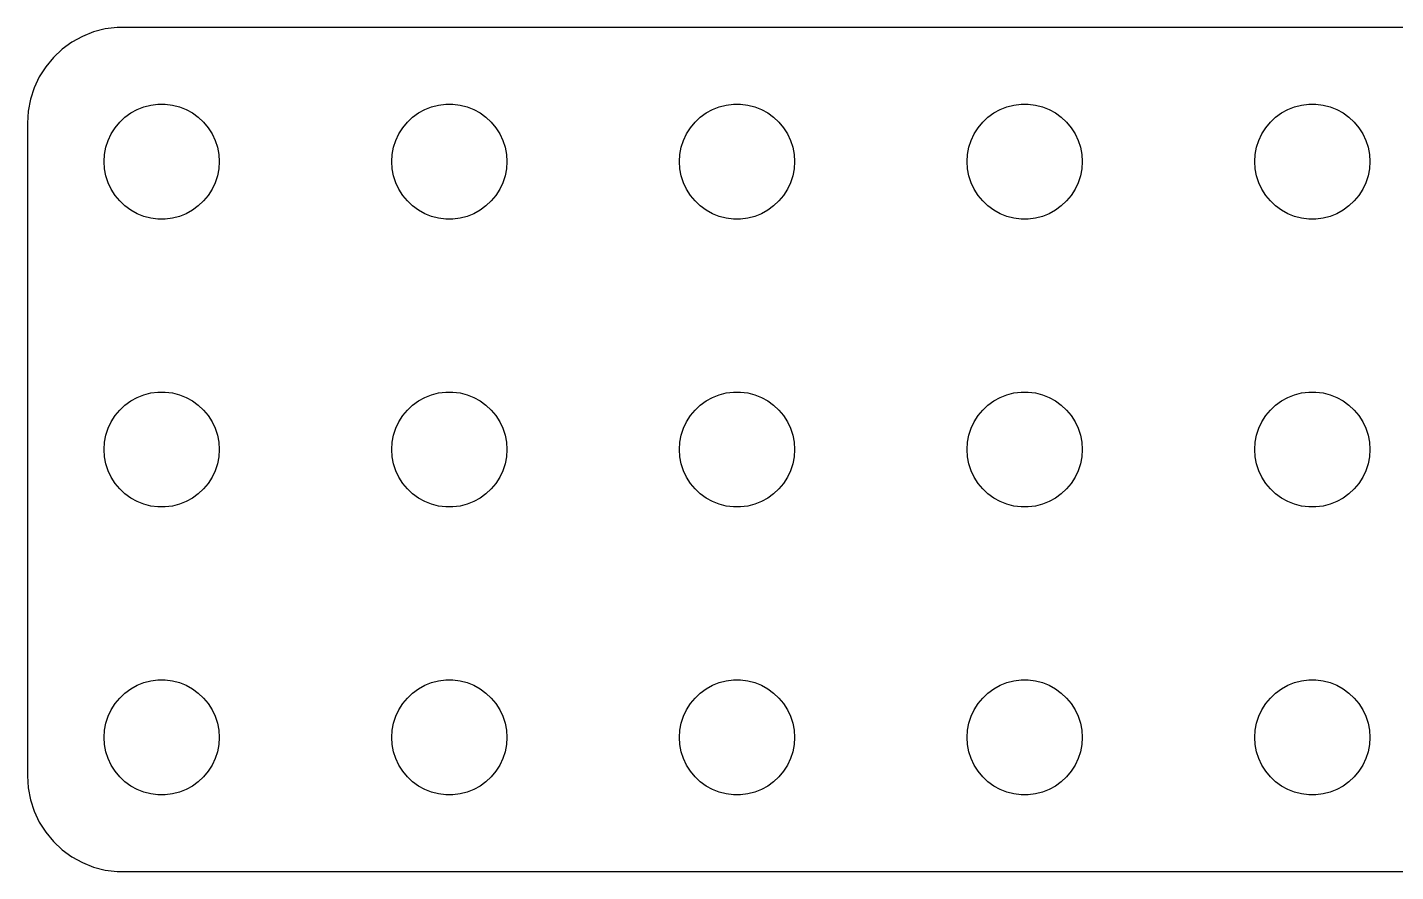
# Model space of a CAD drawing. Header units: metres. Extents: x -67 to 67, y -11 to 11.
# Drawn here: x -67.25 to -31.58, y -11 to 11 of the extents above; entities that cross this region are included whole.
import ezdxf

# ---------------------------------------------------------------- set-up
doc = ezdxf.new("R2010")
doc.units = ezdxf.units.M

msp = doc.modelspace()

# ---------------------------------------------------------------- linework, layer by layer
for p, q in [((-65.8144, 10.7621), (-66.0896, 10.6108)), ((-65.5225, 10.8776), (-65.8144, 10.7621)), ((-65.2184, 10.9557), (-65.5225, 10.8776)), ((-64.907, 10.9951), (-65.2184, 10.9557)), ((64.907, 10.9951), (-64.907, 10.9951)), ((-66.3436, 10.4263), (-66.5724, 10.2114)), ((-66.0896, 10.6108), (-66.3436, 10.4263)), ((-66.5724, 10.2114), (-66.7725, 9.96945)), ((-66.9408, 9.70438), (-67.0744, 9.4203)), ((-66.7725, 9.96945), (-66.9408, 9.70438)), ((-67.0744, 9.4203), (-67.1714, 9.12172)), ((-67.1714, 9.12172), (-67.2303, 8.81332)), ((-64.3887, 8.85724), (-64.2135, 8.92657)), ((-64.2135, 8.92657), (-64.0311, 8.97342)), ((-64.0311, 8.97342), (-63.8442, 8.99704)), ((-63.8442, 8.99704), (-63.6558, 8.99704)), ((-63.6558, 8.99704), (-63.4689, 8.97342)), ((-63.4689, 8.97342), (-63.2865, 8.92657)), ((-63.2865, 8.92657), (-63.1113, 8.85724)), ((-56.8887, 8.85724), (-56.7135, 8.92657)), ((-56.7135, 8.92657), (-56.5311, 8.97342)), ((-56.5311, 8.97342), (-56.3442, 8.99704)), ((-56.3442, 8.99704), (-56.1558, 8.99704)), ((-56.1558, 8.99704), (-55.9689, 8.97342)), ((-55.9689, 8.97342), (-55.7865, 8.92657)), ((-55.7865, 8.92657), (-55.6113, 8.85724)), ((-49.3887, 8.85724), (-49.2135, 8.92657)), ((-49.2135, 8.92657), (-49.0311, 8.97342)), ((-49.0311, 8.97342), (-48.8442, 8.99704)), ((-48.8442, 8.99704), (-48.6558, 8.99704)), ((-48.6558, 8.99704), (-48.4689, 8.97342)), ((-48.4689, 8.97342), (-48.2865, 8.92657)), ((-48.2865, 8.92657), (-48.1113, 8.85724)), ((-41.8887, 8.85724), (-41.7135, 8.92657)), ((-41.7135, 8.92657), (-41.5311, 8.97342)), ((-41.5311, 8.97342), (-41.3442, 8.99704)), ((-41.3442, 8.99704), (-41.1558, 8.99704)), ((-41.1558, 8.99704), (-40.9689, 8.97342)), ((-40.9689, 8.97342), (-40.7865, 8.92657)), ((-40.7865, 8.92657), (-40.6113, 8.85724)), ((-34.3887, 8.85724), (-34.2135, 8.92657)), ((-34.2135, 8.92657), (-34.0311, 8.97342)), ((-34.0311, 8.97342), (-33.8442, 8.99704)), ((-33.8442, 8.99704), (-33.6558, 8.99704)), ((-33.6558, 8.99704), (-33.4689, 8.97342)), ((-33.4689, 8.97342), (-33.2865, 8.92657)), ((-33.2865, 8.92657), (-33.1113, 8.85724)), ((-67.2303, 8.81332), (-67.25, 8.5)), ((-64.8434, 8.52681), (-64.7061, 8.65576)), ((-64.7061, 8.65576), (-64.5537, 8.76648)), ((-64.5537, 8.76648), (-64.3887, 8.85724)), ((-63.1113, 8.85724), (-62.9463, 8.76648)), ((-62.9463, 8.76648), (-62.7939, 8.65576)), ((-62.7939, 8.65576), (-62.6565, 8.52681)), ((-57.3434, 8.52681), (-57.2061, 8.65576)), ((-57.2061, 8.65576), (-57.0537, 8.76648)), ((-57.0537, 8.76648), (-56.8887, 8.85724)), ((-55.6113, 8.85724), (-55.4463, 8.76648)), ((-55.4463, 8.76648), (-55.2939, 8.65576)), ((-55.2939, 8.65576), (-55.1565, 8.52681)), ((-49.8434, 8.52681), (-49.7061, 8.65576)), ((-49.7061, 8.65576), (-49.5537, 8.76648)), ((-49.5537, 8.76648), (-49.3887, 8.85724)), ((-48.1113, 8.85724), (-47.9463, 8.76648)), ((-47.9463, 8.76648), (-47.7939, 8.65576)), ((-47.7939, 8.65576), (-47.6565, 8.52681)), ((-42.3434, 8.52681), (-42.2061, 8.65576)), ((-42.2061, 8.65576), (-42.0537, 8.76648)), ((-42.0537, 8.76648), (-41.8887, 8.85724)), ((-40.6113, 8.85724), (-40.4463, 8.76648)), ((-40.4463, 8.76648), (-40.2939, 8.65576)), ((-40.2939, 8.65576), (-40.1565, 8.52681)), ((-34.8434, 8.52681), (-34.7061, 8.65576)), ((-34.7061, 8.65576), (-34.5537, 8.76648)), ((-34.5537, 8.76648), (-34.3887, 8.85724)), ((-33.1113, 8.85724), (-32.9463, 8.76648)), ((-32.9463, 8.76648), (-32.7939, 8.65576)), ((-32.7939, 8.65576), (-32.6565, 8.52681)), ((-67.25, 8.5), (-67.25, -8.5)), ((-65.1447, 8.05219), (-65.0645, 8.22263)), ((-65.0645, 8.22263), (-64.9635, 8.38167)), ((-64.9635, 8.38167), (-64.8434, 8.52681)), ((-62.6565, 8.52681), (-62.5365, 8.38167)), ((-62.5365, 8.38167), (-62.4355, 8.22263)), ((-62.4355, 8.22263), (-62.3553, 8.05219)), ((-57.6447, 8.05219), (-57.5645, 8.22263)), ((-57.5645, 8.22263), (-57.4635, 8.38167)), ((-57.4635, 8.38167), (-57.3434, 8.52681)), ((-55.1565, 8.52681), (-55.0365, 8.38167)), ((-55.0365, 8.38167), (-54.9355, 8.22263)), ((-54.9355, 8.22263), (-54.8553, 8.05219)), ((-50.1447, 8.05219), (-50.0645, 8.22263)), ((-50.0645, 8.22263), (-49.9635, 8.38167)), ((-49.9635, 8.38167), (-49.8434, 8.52681)), ((-47.6565, 8.52681), (-47.5365, 8.38167)), ((-47.5365, 8.38167), (-47.4355, 8.22263)), ((-47.4355, 8.22263), (-47.3553, 8.05219)), ((-42.6447, 8.05219), (-42.5645, 8.22263)), ((-42.5645, 8.22263), (-42.4635, 8.38167)), ((-42.4635, 8.38167), (-42.3434, 8.52681)), ((-40.1565, 8.52681), (-40.0365, 8.38167)), ((-40.0365, 8.38167), (-39.9355, 8.22263)), ((-39.9355, 8.22263), (-39.8553, 8.05219)), ((-35.1447, 8.05219), (-35.0645, 8.22263)), ((-35.0645, 8.22263), (-34.9635, 8.38167)), ((-34.9635, 8.38167), (-34.8434, 8.52681)), ((-32.6565, 8.52681), (-32.5365, 8.38167)), ((-32.5365, 8.38167), (-32.4355, 8.22263)), ((-32.4355, 8.22263), (-32.3553, 8.05219)), ((-65.2382, 7.68799), (-65.2029, 7.87303)), ((-65.2029, 7.87303), (-65.1447, 8.05219)), ((-62.3553, 8.05219), (-62.2971, 7.87303)), ((-62.2971, 7.87303), (-62.2618, 7.68799)), ((-57.7382, 7.68799), (-57.7029, 7.87303)), ((-57.7029, 7.87303), (-57.6447, 8.05219)), ((-54.8553, 8.05219), (-54.7971, 7.87303)), ((-54.7971, 7.87303), (-54.7618, 7.68799)), ((-50.2382, 7.68799), (-50.2029, 7.87303)), ((-50.2029, 7.87303), (-50.1447, 8.05219)), ((-47.3553, 8.05219), (-47.2971, 7.87303)), ((-47.2971, 7.87303), (-47.2618, 7.68799)), ((-42.7382, 7.68799), (-42.7029, 7.87303)), ((-42.7029, 7.87303), (-42.6447, 8.05219)), ((-39.8553, 8.05219), (-39.7971, 7.87303)), ((-39.7971, 7.87303), (-39.7618, 7.68799)), ((-35.2382, 7.68799), (-35.2029, 7.87303)), ((-35.2029, 7.87303), (-35.1447, 8.05219)), ((-32.3553, 8.05219), (-32.2971, 7.87303)), ((-32.2971, 7.87303), (-32.2618, 7.68799)), ((-65.25, 7.5), (-65.2382, 7.68799)), ((-65.2382, 7.312), (-65.25, 7.5)), ((-62.2618, 7.68799), (-62.25, 7.5)), ((-62.25, 7.5), (-62.2618, 7.312)), ((-57.75, 7.5), (-57.7382, 7.68799)), ((-57.7382, 7.312), (-57.75, 7.5)), ((-54.7618, 7.68799), (-54.75, 7.5)), ((-54.75, 7.5), (-54.7618, 7.312)), ((-50.25, 7.5), (-50.2382, 7.68799)), ((-50.2382, 7.312), (-50.25, 7.5)), ((-47.2618, 7.68799), (-47.25, 7.5)), ((-47.25, 7.5), (-47.2618, 7.312)), ((-42.75, 7.5), (-42.7382, 7.68799)), ((-42.7382, 7.312), (-42.75, 7.5)), ((-39.7618, 7.68799), (-39.75, 7.5)), ((-39.75, 7.5), (-39.7618, 7.312)), ((-35.25, 7.5), (-35.2382, 7.68799)), ((-35.2382, 7.312), (-35.25, 7.5)), ((-32.2618, 7.68799), (-32.25, 7.5)), ((-32.25, 7.5), (-32.2618, 7.312)), ((-65.2029, 7.12695), (-65.2382, 7.312)), ((-62.2618, 7.312), (-62.2971, 7.12695)), ((-57.7029, 7.12695), (-57.7382, 7.312)), ((-54.7618, 7.312), (-54.7971, 7.12695)), ((-50.2029, 7.12695), (-50.2382, 7.312)), ((-47.2618, 7.312), (-47.2971, 7.12695)), ((-42.7029, 7.12695), (-42.7382, 7.312)), ((-39.7618, 7.312), (-39.7971, 7.12695)), ((-35.2029, 7.12695), (-35.2382, 7.312)), ((-32.2618, 7.312), (-32.2971, 7.12695)), ((-65.1447, 6.9478), (-65.2029, 7.12695)), ((-65.0645, 6.77736), (-65.1447, 6.9478)), ((-62.3553, 6.9478), (-62.4355, 6.77736)), ((-62.2971, 7.12695), (-62.3553, 6.9478)), ((-57.6447, 6.9478), (-57.7029, 7.12695)), ((-57.5645, 6.77736), (-57.6447, 6.9478)), ((-54.8553, 6.9478), (-54.9355, 6.77736)), ((-54.7971, 7.12695), (-54.8553, 6.9478)), ((-50.1447, 6.9478), (-50.2029, 7.12695)), ((-50.0645, 6.77736), (-50.1447, 6.9478)), ((-47.3553, 6.9478), (-47.4355, 6.77736)), ((-47.2971, 7.12695), (-47.3553, 6.9478)), ((-42.6447, 6.9478), (-42.7029, 7.12695)), ((-42.5645, 6.77736), (-42.6447, 6.9478)), ((-39.8553, 6.9478), (-39.9355, 6.77736)), ((-39.7971, 7.12695), (-39.8553, 6.9478)), ((-35.1447, 6.9478), (-35.2029, 7.12695)), ((-35.0645, 6.77736), (-35.1447, 6.9478)), ((-32.3553, 6.9478), (-32.4355, 6.77736)), ((-32.2971, 7.12695), (-32.3553, 6.9478)), ((-64.9635, 6.61832), (-65.0645, 6.77736)), ((-64.8434, 6.47318), (-64.9635, 6.61832)), ((-64.7061, 6.34422), (-64.8434, 6.47318)), ((-62.6565, 6.47318), (-62.7939, 6.34422)), ((-62.5365, 6.61832), (-62.6565, 6.47318)), ((-62.4355, 6.77736), (-62.5365, 6.61832)), ((-57.4635, 6.61832), (-57.5645, 6.77736)), ((-57.3434, 6.47318), (-57.4635, 6.61832)), ((-57.2061, 6.34422), (-57.3434, 6.47318)), ((-55.1565, 6.47318), (-55.2939, 6.34422)), ((-55.0365, 6.61832), (-55.1565, 6.47318)), ((-54.9355, 6.77736), (-55.0365, 6.61832)), ((-49.9635, 6.61832), (-50.0645, 6.77736)), ((-49.8434, 6.47318), (-49.9635, 6.61832)), ((-49.7061, 6.34422), (-49.8434, 6.47318)), ((-47.6565, 6.47318), (-47.7939, 6.34422)), ((-47.5365, 6.61832), (-47.6565, 6.47318)), ((-47.4355, 6.77736), (-47.5365, 6.61832)), ((-42.4635, 6.61832), (-42.5645, 6.77736)), ((-42.3434, 6.47318), (-42.4635, 6.61832)), ((-42.2061, 6.34422), (-42.3434, 6.47318)), ((-40.1565, 6.47318), (-40.2939, 6.34422)), ((-40.0365, 6.61832), (-40.1565, 6.47318)), ((-39.9355, 6.77736), (-40.0365, 6.61832)), ((-34.9635, 6.61832), (-35.0645, 6.77736)), ((-34.8434, 6.47318), (-34.9635, 6.61832)), ((-34.7061, 6.34422), (-34.8434, 6.47318)), ((-32.6565, 6.47318), (-32.7939, 6.34422)), ((-32.5365, 6.61832), (-32.6565, 6.47318)), ((-32.4355, 6.77736), (-32.5365, 6.61832)), ((-64.5537, 6.23351), (-64.7061, 6.34422)), ((-64.3887, 6.14275), (-64.5537, 6.23351)), ((-64.2135, 6.07341), (-64.3887, 6.14275)), ((-64.0311, 6.02657), (-64.2135, 6.07341)), ((-63.2865, 6.07341), (-63.4689, 6.02657)), ((-63.1113, 6.14275), (-63.2865, 6.07341)), ((-62.9463, 6.23351), (-63.1113, 6.14275)), ((-62.7939, 6.34422), (-62.9463, 6.23351)), ((-57.0537, 6.23351), (-57.2061, 6.34422)), ((-56.8887, 6.14275), (-57.0537, 6.23351)), ((-56.7135, 6.07341), (-56.8887, 6.14275)), ((-56.5311, 6.02657), (-56.7135, 6.07341)), ((-55.7865, 6.07341), (-55.9689, 6.02657)), ((-55.6113, 6.14275), (-55.7865, 6.07341)), ((-55.4463, 6.23351), (-55.6113, 6.14275)), ((-55.2939, 6.34422), (-55.4463, 6.23351)), ((-49.5537, 6.23351), (-49.7061, 6.34422)), ((-49.3887, 6.14275), (-49.5537, 6.23351)), ((-49.2135, 6.07341), (-49.3887, 6.14275)), ((-49.0311, 6.02657), (-49.2135, 6.07341)), ((-48.2865, 6.07341), (-48.4689, 6.02657)), ((-48.1113, 6.14275), (-48.2865, 6.07341)), ((-47.9463, 6.23351), (-48.1113, 6.14275)), ((-47.7939, 6.34422), (-47.9463, 6.23351)), ((-42.0537, 6.23351), (-42.2061, 6.34422)), ((-41.8887, 6.14275), (-42.0537, 6.23351)), ((-41.7135, 6.07341), (-41.8887, 6.14275)), ((-41.5311, 6.02657), (-41.7135, 6.07341)), ((-40.7865, 6.07341), (-40.9689, 6.02657)), ((-40.6113, 6.14275), (-40.7865, 6.07341)), ((-40.4463, 6.23351), (-40.6113, 6.14275)), ((-40.2939, 6.34422), (-40.4463, 6.23351)), ((-34.5537, 6.23351), (-34.7061, 6.34422)), ((-34.3887, 6.14275), (-34.5537, 6.23351)), ((-34.2135, 6.07341), (-34.3887, 6.14275)), ((-34.0311, 6.02657), (-34.2135, 6.07341)), ((-33.2865, 6.07341), (-33.4689, 6.02657)), ((-33.1113, 6.14275), (-33.2865, 6.07341)), ((-32.9463, 6.23351), (-33.1113, 6.14275)), ((-32.7939, 6.34422), (-32.9463, 6.23351)), ((-63.8442, 6.00294), (-64.0311, 6.02657)), ((-63.6558, 6.00294), (-63.8442, 6.00294)), ((-63.4689, 6.02657), (-63.6558, 6.00294)), ((-56.3442, 6.00294), (-56.5311, 6.02657)), ((-56.1558, 6.00294), (-56.3442, 6.00294)), ((-55.9689, 6.02657), (-56.1558, 6.00294)), ((-48.8442, 6.00294), (-49.0311, 6.02657)), ((-48.6558, 6.00294), (-48.8442, 6.00294)), ((-48.4689, 6.02657), (-48.6558, 6.00294)), ((-41.3442, 6.00294), (-41.5311, 6.02657)), ((-41.1558, 6.00294), (-41.3442, 6.00294)), ((-40.9689, 6.02657), (-41.1558, 6.00294)), ((-33.8442, 6.00294), (-34.0311, 6.02657)), ((-33.6558, 6.00294), (-33.8442, 6.00294)), ((-33.4689, 6.02657), (-33.6558, 6.00294)), ((-64.2135, 1.42657), (-64.0311, 1.47342)), ((-64.0311, 1.47342), (-63.8442, 1.49704)), ((-63.8442, 1.49704), (-63.6558, 1.49704)), ((-63.6558, 1.49704), (-63.4689, 1.47342)), ((-63.4689, 1.47342), (-63.2865, 1.42657)), ((-56.7135, 1.42657), (-56.5311, 1.47342)), ((-56.5311, 1.47342), (-56.3442, 1.49704)), ((-56.3442, 1.49704), (-56.1558, 1.49704)), ((-56.1558, 1.49704), (-55.9689, 1.47342)), ((-55.9689, 1.47342), (-55.7865, 1.42657)), ((-49.2135, 1.42657), (-49.0311, 1.47342)), ((-49.0311, 1.47342), (-48.8442, 1.49704)), ((-48.8442, 1.49704), (-48.6558, 1.49704)), ((-48.6558, 1.49704), (-48.4689, 1.47342)), ((-48.4689, 1.47342), (-48.2865, 1.42657)), ((-41.7135, 1.42657), (-41.5311, 1.47342)), ((-41.5311, 1.47342), (-41.3442, 1.49704)), ((-41.3442, 1.49704), (-41.1558, 1.49704)), ((-41.1558, 1.49704), (-40.9689, 1.47342)), ((-40.9689, 1.47342), (-40.7865, 1.42657)), ((-34.2135, 1.42657), (-34.0311, 1.47342)), ((-34.0311, 1.47342), (-33.8442, 1.49704)), ((-33.8442, 1.49704), (-33.6558, 1.49704)), ((-33.6558, 1.49704), (-33.4689, 1.47342)), ((-33.4689, 1.47342), (-33.2865, 1.42657)), ((-64.8434, 1.02681), (-64.7061, 1.15576)), ((-64.7061, 1.15576), (-64.5537, 1.26648)), ((-64.5537, 1.26648), (-64.3887, 1.35724)), ((-64.3887, 1.35724), (-64.2135, 1.42657)), ((-63.2865, 1.42657), (-63.1113, 1.35724)), ((-63.1113, 1.35724), (-62.9463, 1.26648)), ((-62.9463, 1.26648), (-62.7939, 1.15576)), ((-62.7939, 1.15576), (-62.6565, 1.02681)), ((-57.3434, 1.02681), (-57.2061, 1.15576)), ((-57.2061, 1.15576), (-57.0537, 1.26648)), ((-57.0537, 1.26648), (-56.8887, 1.35724)), ((-56.8887, 1.35724), (-56.7135, 1.42657)), ((-55.7865, 1.42657), (-55.6113, 1.35724)), ((-55.6113, 1.35724), (-55.4463, 1.26648)), ((-55.4463, 1.26648), (-55.2939, 1.15576)), ((-55.2939, 1.15576), (-55.1565, 1.02681)), ((-49.8434, 1.02681), (-49.7061, 1.15576)), ((-49.7061, 1.15576), (-49.5537, 1.26648)), ((-49.5537, 1.26648), (-49.3887, 1.35724)), ((-49.3887, 1.35724), (-49.2135, 1.42657)), ((-48.2865, 1.42657), (-48.1113, 1.35724)), ((-48.1113, 1.35724), (-47.9463, 1.26648)), ((-47.9463, 1.26648), (-47.7939, 1.15576)), ((-47.7939, 1.15576), (-47.6565, 1.02681)), ((-42.3434, 1.02681), (-42.2061, 1.15576)), ((-42.2061, 1.15576), (-42.0537, 1.26648)), ((-42.0537, 1.26648), (-41.8887, 1.35724)), ((-41.8887, 1.35724), (-41.7135, 1.42657)), ((-40.7865, 1.42657), (-40.6113, 1.35724)), ((-40.6113, 1.35724), (-40.4463, 1.26648)), ((-40.4463, 1.26648), (-40.2939, 1.15576)), ((-40.2939, 1.15576), (-40.1565, 1.02681)), ((-34.8434, 1.02681), (-34.7061, 1.15576)), ((-34.7061, 1.15576), (-34.5537, 1.26648)), ((-34.5537, 1.26648), (-34.3887, 1.35724)), ((-34.3887, 1.35724), (-34.2135, 1.42657)), ((-33.2865, 1.42657), (-33.1113, 1.35724)), ((-33.1113, 1.35724), (-32.9463, 1.26648)), ((-32.9463, 1.26648), (-32.7939, 1.15576)), ((-32.7939, 1.15576), (-32.6565, 1.02681)), ((-65.1447, 0.552185), (-65.0645, 0.722626)), ((-65.0645, 0.722626), (-64.9635, 0.881668)), ((-64.9635, 0.881668), (-64.8434, 1.02681)), ((-62.6565, 1.02681), (-62.5365, 0.881668)), ((-62.5365, 0.881668), (-62.4355, 0.722626)), ((-62.4355, 0.722626), (-62.3553, 0.552185)), ((-57.6447, 0.552185), (-57.5645, 0.722626)), ((-57.5645, 0.722626), (-57.4635, 0.881668)), ((-57.4635, 0.881668), (-57.3434, 1.02681)), ((-55.1565, 1.02681), (-55.0365, 0.881668)), ((-55.0365, 0.881668), (-54.9355, 0.722626)), ((-54.9355, 0.722626), (-54.8553, 0.552185)), ((-50.1447, 0.552185), (-50.0645, 0.722626)), ((-50.0645, 0.722626), (-49.9635, 0.881668)), ((-49.9635, 0.881668), (-49.8434, 1.02681)), ((-47.6565, 1.02681), (-47.5365, 0.881668)), ((-47.5365, 0.881668), (-47.4355, 0.722626)), ((-47.4355, 0.722626), (-47.3553, 0.552185)), ((-42.6447, 0.552185), (-42.5645, 0.722626)), ((-42.5645, 0.722626), (-42.4635, 0.881668)), ((-42.4635, 0.881668), (-42.3434, 1.02681)), ((-40.1565, 1.02681), (-40.0365, 0.881668)), ((-40.0365, 0.881668), (-39.9355, 0.722626)), ((-39.9355, 0.722626), (-39.8553, 0.552185)), ((-35.1447, 0.552185), (-35.0645, 0.722626)), ((-35.0645, 0.722626), (-34.9635, 0.881668)), ((-34.9635, 0.881668), (-34.8434, 1.02681)), ((-32.6565, 1.02681), (-32.5365, 0.881668)), ((-32.5365, 0.881668), (-32.4355, 0.722626)), ((-32.4355, 0.722626), (-32.3553, 0.552185)), ((-65.2382, 0.187988), (-65.2029, 0.373032)), ((-65.2029, 0.373032), (-65.1447, 0.552185)), ((-62.3553, 0.552185), (-62.2971, 0.373032)), ((-62.2971, 0.373032), (-62.2618, 0.187988)), ((-57.7382, 0.187988), (-57.7029, 0.373032)), ((-57.7029, 0.373032), (-57.6447, 0.552185)), ((-54.8553, 0.552185), (-54.7971, 0.373032)), ((-54.7971, 0.373032), (-54.7618, 0.187988)), ((-50.2382, 0.187988), (-50.2029, 0.373032)), ((-50.2029, 0.373032), (-50.1447, 0.552185)), ((-47.3553, 0.552185), (-47.2971, 0.373032)), ((-47.2971, 0.373032), (-47.2618, 0.187988)), ((-42.7382, 0.187988), (-42.7029, 0.373032)), ((-42.7029, 0.373032), (-42.6447, 0.552185)), ((-39.8553, 0.552185), (-39.7971, 0.373032)), ((-39.7971, 0.373032), (-39.7618, 0.187988)), ((-35.2382, 0.187988), (-35.2029, 0.373032)), ((-35.2029, 0.373032), (-35.1447, 0.552185)), ((-32.3553, 0.552185), (-32.2971, 0.373032)), ((-32.2971, 0.373032), (-32.2618, 0.187988)), ((-65.25, 0), (-65.2382, 0.187988)), ((-65.2382, -0.187988), (-65.25, 0)), ((-62.2618, 0.187988), (-62.25, 0)), ((-62.25, 0), (-62.2618, -0.187988)), ((-57.75, 0), (-57.7382, 0.187988)), ((-57.7382, -0.187988), (-57.75, 0)), ((-54.7618, 0.187988), (-54.75, 0)), ((-54.75, 0), (-54.7618, -0.187988)), ((-50.25, 0), (-50.2382, 0.187988)), ((-50.2382, -0.187988), (-50.25, 0)), ((-47.2618, 0.187988), (-47.25, 0)), ((-47.25, 0), (-47.2618, -0.187988)), ((-42.75, 0), (-42.7382, 0.187988)), ((-42.7382, -0.187988), (-42.75, 0)), ((-39.7618, 0.187988), (-39.75, 0)), ((-39.75, 0), (-39.7618, -0.187988)), ((-35.25, 0), (-35.2382, 0.187988)), ((-35.2382, -0.187988), (-35.25, 0)), ((-32.2618, 0.187988), (-32.25, 0)), ((-32.25, 0), (-32.2618, -0.187988)), ((-65.2029, -0.373032), (-65.2382, -0.187988)), ((-62.2618, -0.187988), (-62.2971, -0.373032)), ((-57.7029, -0.373032), (-57.7382, -0.187988)), ((-54.7618, -0.187988), (-54.7971, -0.373032)), ((-50.2029, -0.373032), (-50.2382, -0.187988)), ((-47.2618, -0.187988), (-47.2971, -0.373032)), ((-42.7029, -0.373032), (-42.7382, -0.187988)), ((-39.7618, -0.187988), (-39.7971, -0.373032)), ((-35.2029, -0.373032), (-35.2382, -0.187988)), ((-32.2618, -0.187988), (-32.2971, -0.373032)), ((-65.1447, -0.552185), (-65.2029, -0.373032)), ((-65.0645, -0.722626), (-65.1447, -0.552185)), ((-62.3553, -0.552185), (-62.4355, -0.722626)), ((-62.2971, -0.373032), (-62.3553, -0.552185)), ((-57.6447, -0.552185), (-57.7029, -0.373032)), ((-57.5645, -0.722626), (-57.6447, -0.552185)), ((-54.8553, -0.552185), (-54.9355, -0.722626)), ((-54.7971, -0.373032), (-54.8553, -0.552185)), ((-50.1447, -0.552185), (-50.2029, -0.373032)), ((-50.0645, -0.722626), (-50.1447, -0.552185)), ((-47.3553, -0.552185), (-47.4355, -0.722626)), ((-47.2971, -0.373032), (-47.3553, -0.552185)), ((-42.6447, -0.552185), (-42.7029, -0.373032)), ((-42.5645, -0.722626), (-42.6447, -0.552185)), ((-39.8553, -0.552185), (-39.9355, -0.722626)), ((-39.7971, -0.373032), (-39.8553, -0.552185)), ((-35.1447, -0.552185), (-35.2029, -0.373032)), ((-35.0645, -0.722626), (-35.1447, -0.552185)), ((-32.3553, -0.552185), (-32.4355, -0.722626)), ((-32.2971, -0.373032), (-32.3553, -0.552185)), ((-64.9635, -0.881668), (-65.0645, -0.722626)), ((-64.8434, -1.02681), (-64.9635, -0.881668)), ((-64.7061, -1.15576), (-64.8434, -1.02681)), ((-62.6565, -1.02681), (-62.7939, -1.15576)), ((-62.5365, -0.881668), (-62.6565, -1.02681)), ((-62.4355, -0.722626), (-62.5365, -0.881668)), ((-57.4635, -0.881668), (-57.5645, -0.722626)), ((-57.3434, -1.02681), (-57.4635, -0.881668)), ((-57.2061, -1.15576), (-57.3434, -1.02681)), ((-55.1565, -1.02681), (-55.2939, -1.15576)), ((-55.0365, -0.881668), (-55.1565, -1.02681)), ((-54.9355, -0.722626), (-55.0365, -0.881668)), ((-49.9635, -0.881668), (-50.0645, -0.722626)), ((-49.8434, -1.02681), (-49.9635, -0.881668)), ((-49.7061, -1.15576), (-49.8434, -1.02681)), ((-47.6565, -1.02681), (-47.7939, -1.15576)), ((-47.5365, -0.881668), (-47.6565, -1.02681)), ((-47.4355, -0.722626), (-47.5365, -0.881668)), ((-42.4635, -0.881668), (-42.5645, -0.722626)), ((-42.3434, -1.02681), (-42.4635, -0.881668)), ((-42.2061, -1.15576), (-42.3434, -1.02681)), ((-40.1565, -1.02681), (-40.2939, -1.15576)), ((-40.0365, -0.881668), (-40.1565, -1.02681)), ((-39.9355, -0.722626), (-40.0365, -0.881668)), ((-34.9635, -0.881668), (-35.0645, -0.722626)), ((-34.8434, -1.02681), (-34.9635, -0.881668)), ((-34.7061, -1.15576), (-34.8434, -1.02681)), ((-32.6565, -1.02681), (-32.7939, -1.15576)), ((-32.5365, -0.881668), (-32.6565, -1.02681)), ((-32.4355, -0.722626), (-32.5365, -0.881668)), ((-64.5537, -1.26648), (-64.7061, -1.15576)), ((-64.3887, -1.35724), (-64.5537, -1.26648)), ((-64.2135, -1.42657), (-64.3887, -1.35724)), ((-64.0311, -1.47342), (-64.2135, -1.42657)), ((-63.2865, -1.42657), (-63.4689, -1.47342)), ((-63.1113, -1.35724), (-63.2865, -1.42657)), ((-62.9463, -1.26648), (-63.1113, -1.35724)), ((-62.7939, -1.15576), (-62.9463, -1.26648)), ((-57.0537, -1.26648), (-57.2061, -1.15576)), ((-56.8887, -1.35724), (-57.0537, -1.26648)), ((-56.7135, -1.42657), (-56.8887, -1.35724)), ((-56.5311, -1.47342), (-56.7135, -1.42657)), ((-55.7865, -1.42657), (-55.9689, -1.47342)), ((-55.6113, -1.35724), (-55.7865, -1.42657)), ((-55.4463, -1.26648), (-55.6113, -1.35724)), ((-55.2939, -1.15576), (-55.4463, -1.26648)), ((-49.5537, -1.26648), (-49.7061, -1.15576)), ((-49.3887, -1.35724), (-49.5537, -1.26648)), ((-49.2135, -1.42657), (-49.3887, -1.35724)), ((-49.0311, -1.47342), (-49.2135, -1.42657)), ((-48.2865, -1.42657), (-48.4689, -1.47342)), ((-48.1113, -1.35724), (-48.2865, -1.42657)), ((-47.9463, -1.26648), (-48.1113, -1.35724)), ((-47.7939, -1.15576), (-47.9463, -1.26648)), ((-42.0537, -1.26648), (-42.2061, -1.15576)), ((-41.8887, -1.35724), (-42.0537, -1.26648)), ((-41.7135, -1.42657), (-41.8887, -1.35724)), ((-41.5311, -1.47342), (-41.7135, -1.42657)), ((-40.7865, -1.42657), (-40.9689, -1.47342)), ((-40.6113, -1.35724), (-40.7865, -1.42657)), ((-40.4463, -1.26648), (-40.6113, -1.35724)), ((-40.2939, -1.15576), (-40.4463, -1.26648)), ((-34.5537, -1.26648), (-34.7061, -1.15576)), ((-34.3887, -1.35724), (-34.5537, -1.26648)), ((-34.2135, -1.42657), (-34.3887, -1.35724)), ((-34.0311, -1.47342), (-34.2135, -1.42657)), ((-33.2865, -1.42657), (-33.4689, -1.47342)), ((-33.1113, -1.35724), (-33.2865, -1.42657)), ((-32.9463, -1.26648), (-33.1113, -1.35724)), ((-32.7939, -1.15576), (-32.9463, -1.26648)), ((-63.8442, -1.49704), (-64.0311, -1.47342)), ((-63.6558, -1.49704), (-63.8442, -1.49704)), ((-63.4689, -1.47342), (-63.6558, -1.49704)), ((-56.3442, -1.49704), (-56.5311, -1.47342)), ((-56.1558, -1.49704), (-56.3442, -1.49704)), ((-55.9689, -1.47342), (-56.1558, -1.49704)), ((-48.8442, -1.49704), (-49.0311, -1.47342)), ((-48.6558, -1.49704), (-48.8442, -1.49704)), ((-48.4689, -1.47342), (-48.6558, -1.49704)), ((-41.3442, -1.49704), (-41.5311, -1.47342)), ((-41.1558, -1.49704), (-41.3442, -1.49704)), ((-40.9689, -1.47342), (-41.1558, -1.49704)), ((-33.8442, -1.49704), (-34.0311, -1.47342)), ((-33.6558, -1.49704), (-33.8442, -1.49704)), ((-33.4689, -1.47342), (-33.6558, -1.49704)), ((-64.2135, -6.07341), (-64.0311, -6.02657)), ((-64.0311, -6.02657), (-63.8442, -6.00294)), ((-63.8442, -6.00294), (-63.6558, -6.00294)), ((-63.6558, -6.00294), (-63.4689, -6.02657)), ((-63.4689, -6.02657), (-63.2865, -6.07341)), ((-56.7135, -6.07341), (-56.5311, -6.02657)), ((-56.5311, -6.02657), (-56.3442, -6.00294)), ((-56.3442, -6.00294), (-56.1558, -6.00294)), ((-56.1558, -6.00294), (-55.9689, -6.02657)), ((-55.9689, -6.02657), (-55.7865, -6.07341)), ((-49.2135, -6.07341), (-49.0311, -6.02657)), ((-49.0311, -6.02657), (-48.8442, -6.00294)), ((-48.8442, -6.00294), (-48.6558, -6.00294)), ((-48.6558, -6.00294), (-48.4689, -6.02657)), ((-48.4689, -6.02657), (-48.2865, -6.07341)), ((-41.7135, -6.07341), (-41.5311, -6.02657)), ((-41.5311, -6.02657), (-41.3442, -6.00294)), ((-41.3442, -6.00294), (-41.1558, -6.00294)), ((-41.1558, -6.00294), (-40.9689, -6.02657)), ((-40.9689, -6.02657), (-40.7865, -6.07341)), ((-34.2135, -6.07341), (-34.0311, -6.02657)), ((-34.0311, -6.02657), (-33.8442, -6.00294)), ((-33.8442, -6.00294), (-33.6558, -6.00294)), ((-33.6558, -6.00294), (-33.4689, -6.02657)), ((-33.4689, -6.02657), (-33.2865, -6.07341)), ((-64.8434, -6.47318), (-64.7061, -6.34422)), ((-64.7061, -6.34422), (-64.5537, -6.23351)), ((-64.5537, -6.23351), (-64.3887, -6.14275)), ((-64.3887, -6.14275), (-64.2135, -6.07341)), ((-63.2865, -6.07341), (-63.1113, -6.14275)), ((-63.1113, -6.14275), (-62.9463, -6.23351)), ((-62.9463, -6.23351), (-62.7939, -6.34422)), ((-62.7939, -6.34422), (-62.6565, -6.47318)), ((-57.3434, -6.47318), (-57.2061, -6.34422)), ((-57.2061, -6.34422), (-57.0537, -6.23351)), ((-57.0537, -6.23351), (-56.8887, -6.14275)), ((-56.8887, -6.14275), (-56.7135, -6.07341)), ((-55.7865, -6.07341), (-55.6113, -6.14275)), ((-55.6113, -6.14275), (-55.4463, -6.23351)), ((-55.4463, -6.23351), (-55.2939, -6.34422)), ((-55.2939, -6.34422), (-55.1565, -6.47318)), ((-49.8434, -6.47318), (-49.7061, -6.34422)), ((-49.7061, -6.34422), (-49.5537, -6.23351)), ((-49.5537, -6.23351), (-49.3887, -6.14275)), ((-49.3887, -6.14275), (-49.2135, -6.07341)), ((-48.2865, -6.07341), (-48.1113, -6.14275)), ((-48.1113, -6.14275), (-47.9463, -6.23351)), ((-47.9463, -6.23351), (-47.7939, -6.34422)), ((-47.7939, -6.34422), (-47.6565, -6.47318)), ((-42.3434, -6.47318), (-42.2061, -6.34422)), ((-42.2061, -6.34422), (-42.0537, -6.23351)), ((-42.0537, -6.23351), (-41.8887, -6.14275)), ((-41.8887, -6.14275), (-41.7135, -6.07341)), ((-40.7865, -6.07341), (-40.6113, -6.14275)), ((-40.6113, -6.14275), (-40.4463, -6.23351)), ((-40.4463, -6.23351), (-40.2939, -6.34422)), ((-40.2939, -6.34422), (-40.1565, -6.47318)), ((-34.8434, -6.47318), (-34.7061, -6.34422)), ((-34.7061, -6.34422), (-34.5537, -6.23351)), ((-34.5537, -6.23351), (-34.3887, -6.14275)), ((-34.3887, -6.14275), (-34.2135, -6.07341)), ((-33.2865, -6.07341), (-33.1113, -6.14275)), ((-33.1113, -6.14275), (-32.9463, -6.23351)), ((-32.9463, -6.23351), (-32.7939, -6.34422)), ((-32.7939, -6.34422), (-32.6565, -6.47318)), ((-65.1447, -6.9478), (-65.0645, -6.77736)), ((-65.0645, -6.77736), (-64.9635, -6.61832)), ((-64.9635, -6.61832), (-64.8434, -6.47318)), ((-62.6565, -6.47318), (-62.5365, -6.61832)), ((-62.5365, -6.61832), (-62.4355, -6.77736)), ((-62.4355, -6.77736), (-62.3553, -6.9478)), ((-57.6447, -6.9478), (-57.5645, -6.77736)), ((-57.5645, -6.77736), (-57.4635, -6.61832)), ((-57.4635, -6.61832), (-57.3434, -6.47318)), ((-55.1565, -6.47318), (-55.0365, -6.61832)), ((-55.0365, -6.61832), (-54.9355, -6.77736)), ((-54.9355, -6.77736), (-54.8553, -6.9478)), ((-50.1447, -6.9478), (-50.0645, -6.77736)), ((-50.0645, -6.77736), (-49.9635, -6.61832)), ((-49.9635, -6.61832), (-49.8434, -6.47318)), ((-47.6565, -6.47318), (-47.5365, -6.61832)), ((-47.5365, -6.61832), (-47.4355, -6.77736)), ((-47.4355, -6.77736), (-47.3553, -6.9478)), ((-42.6447, -6.9478), (-42.5645, -6.77736)), ((-42.5645, -6.77736), (-42.4635, -6.61832)), ((-42.4635, -6.61832), (-42.3434, -6.47318)), ((-40.1565, -6.47318), (-40.0365, -6.61832)), ((-40.0365, -6.61832), (-39.9355, -6.77736)), ((-39.9355, -6.77736), (-39.8553, -6.9478)), ((-35.1447, -6.9478), (-35.0645, -6.77736)), ((-35.0645, -6.77736), (-34.9635, -6.61832)), ((-34.9635, -6.61832), (-34.8434, -6.47318)), ((-32.6565, -6.47318), (-32.5365, -6.61832)), ((-32.5365, -6.61832), (-32.4355, -6.77736)), ((-32.4355, -6.77736), (-32.3553, -6.9478)), ((-65.2382, -7.312), (-65.2029, -7.12695)), ((-65.2029, -7.12695), (-65.1447, -6.9478)), ((-62.3553, -6.9478), (-62.2971, -7.12695)), ((-62.2971, -7.12695), (-62.2618, -7.312)), ((-57.7382, -7.312), (-57.7029, -7.12695)), ((-57.7029, -7.12695), (-57.6447, -6.9478)), ((-54.8553, -6.9478), (-54.7971, -7.12695)), ((-54.7971, -7.12695), (-54.7618, -7.312)), ((-50.2382, -7.312), (-50.2029, -7.12695)), ((-50.2029, -7.12695), (-50.1447, -6.9478)), ((-47.3553, -6.9478), (-47.2971, -7.12695)), ((-47.2971, -7.12695), (-47.2618, -7.312)), ((-42.7382, -7.312), (-42.7029, -7.12695)), ((-42.7029, -7.12695), (-42.6447, -6.9478)), ((-39.8553, -6.9478), (-39.7971, -7.12695)), ((-39.7971, -7.12695), (-39.7618, -7.312)), ((-35.2382, -7.312), (-35.2029, -7.12695)), ((-35.2029, -7.12695), (-35.1447, -6.9478)), ((-32.3553, -6.9478), (-32.2971, -7.12695)), ((-32.2971, -7.12695), (-32.2618, -7.312)), ((-65.25, -7.5), (-65.2382, -7.312)), ((-62.2618, -7.312), (-62.25, -7.5)), ((-57.75, -7.5), (-57.7382, -7.312)), ((-54.7618, -7.312), (-54.75, -7.5)), ((-50.25, -7.5), (-50.2382, -7.312)), ((-47.2618, -7.312), (-47.25, -7.5)), ((-42.75, -7.5), (-42.7382, -7.312)), ((-39.7618, -7.312), (-39.75, -7.5)), ((-35.25, -7.5), (-35.2382, -7.312)), ((-32.2618, -7.312), (-32.25, -7.5)), ((-65.2382, -7.68799), (-65.25, -7.5)), ((-65.2029, -7.87303), (-65.2382, -7.68799)), ((-62.2618, -7.68799), (-62.2971, -7.87303)), ((-62.25, -7.5), (-62.2618, -7.68799)), ((-57.7382, -7.68799), (-57.75, -7.5)), ((-57.7029, -7.87303), (-57.7382, -7.68799)), ((-54.7618, -7.68799), (-54.7971, -7.87303)), ((-54.75, -7.5), (-54.7618, -7.68799)), ((-50.2382, -7.68799), (-50.25, -7.5)), ((-50.2029, -7.87303), (-50.2382, -7.68799)), ((-47.2618, -7.68799), (-47.2971, -7.87303)), ((-47.25, -7.5), (-47.2618, -7.68799)), ((-42.7382, -7.68799), (-42.75, -7.5)), ((-42.7029, -7.87303), (-42.7382, -7.68799)), ((-39.7618, -7.68799), (-39.7971, -7.87303)), ((-39.75, -7.5), (-39.7618, -7.68799)), ((-35.2382, -7.68799), (-35.25, -7.5)), ((-35.2029, -7.87303), (-35.2382, -7.68799)), ((-32.2618, -7.68799), (-32.2971, -7.87303)), ((-32.25, -7.5), (-32.2618, -7.68799)), ((-65.1447, -8.05219), (-65.2029, -7.87303)), ((-65.0645, -8.22263), (-65.1447, -8.05219)), ((-62.3553, -8.05219), (-62.4355, -8.22263)), ((-62.2971, -7.87303), (-62.3553, -8.05219)), ((-57.6447, -8.05219), (-57.7029, -7.87303)), ((-57.5645, -8.22263), (-57.6447, -8.05219)), ((-54.8553, -8.05219), (-54.9355, -8.22263)), ((-54.7971, -7.87303), (-54.8553, -8.05219)), ((-50.1447, -8.05219), (-50.2029, -7.87303)), ((-50.0645, -8.22263), (-50.1447, -8.05219)), ((-47.3553, -8.05219), (-47.4355, -8.22263)), ((-47.2971, -7.87303), (-47.3553, -8.05219)), ((-42.6447, -8.05219), (-42.7029, -7.87303)), ((-42.5645, -8.22263), (-42.6447, -8.05219)), ((-39.8553, -8.05219), (-39.9355, -8.22263)), ((-39.7971, -7.87303), (-39.8553, -8.05219)), ((-35.1447, -8.05219), (-35.2029, -7.87303)), ((-35.0645, -8.22263), (-35.1447, -8.05219)), ((-32.3553, -8.05219), (-32.4355, -8.22263)), ((-32.2971, -7.87303), (-32.3553, -8.05219)), ((-67.25, -8.5), (-67.2303, -8.81332)), ((-64.9635, -8.38167), (-65.0645, -8.22263)), ((-64.8434, -8.52681), (-64.9635, -8.38167)), ((-64.7061, -8.65576), (-64.8434, -8.52681)), ((-62.6565, -8.52681), (-62.7939, -8.65576)), ((-62.5365, -8.38167), (-62.6565, -8.52681)), ((-62.4355, -8.22263), (-62.5365, -8.38167)), ((-57.4635, -8.38167), (-57.5645, -8.22263)), ((-57.3434, -8.52681), (-57.4635, -8.38167)), ((-57.2061, -8.65576), (-57.3434, -8.52681)), ((-55.1565, -8.52681), (-55.2939, -8.65576)), ((-55.0365, -8.38167), (-55.1565, -8.52681)), ((-54.9355, -8.22263), (-55.0365, -8.38167)), ((-49.9635, -8.38167), (-50.0645, -8.22263)), ((-49.8434, -8.52681), (-49.9635, -8.38167)), ((-49.7061, -8.65576), (-49.8434, -8.52681)), ((-47.6565, -8.52681), (-47.7939, -8.65576)), ((-47.5365, -8.38167), (-47.6565, -8.52681)), ((-47.4355, -8.22263), (-47.5365, -8.38167)), ((-42.4635, -8.38167), (-42.5645, -8.22263)), ((-42.3434, -8.52681), (-42.4635, -8.38167)), ((-42.2061, -8.65576), (-42.3434, -8.52681)), ((-40.1565, -8.52681), (-40.2939, -8.65576)), ((-40.0365, -8.38167), (-40.1565, -8.52681)), ((-39.9355, -8.22263), (-40.0365, -8.38167)), ((-34.9635, -8.38167), (-35.0645, -8.22263)), ((-34.8434, -8.52681), (-34.9635, -8.38167)), ((-34.7061, -8.65576), (-34.8434, -8.52681)), ((-32.6565, -8.52681), (-32.7939, -8.65576)), ((-32.5365, -8.38167), (-32.6565, -8.52681)), ((-32.4355, -8.22263), (-32.5365, -8.38167)), ((-67.2303, -8.81332), (-67.1714, -9.12172)), ((-64.5537, -8.76648), (-64.7061, -8.65576)), ((-64.3887, -8.85724), (-64.5537, -8.76648)), ((-64.2135, -8.92657), (-64.3887, -8.85724)), ((-63.1113, -8.85724), (-63.2865, -8.92657)), ((-62.9463, -8.76648), (-63.1113, -8.85724)), ((-62.7939, -8.65576), (-62.9463, -8.76648)), ((-57.0537, -8.76648), (-57.2061, -8.65576)), ((-56.8887, -8.85724), (-57.0537, -8.76648)), ((-56.7135, -8.92657), (-56.8887, -8.85724)), ((-55.6113, -8.85724), (-55.7865, -8.92657)), ((-55.4463, -8.76648), (-55.6113, -8.85724)), ((-55.2939, -8.65576), (-55.4463, -8.76648)), ((-49.5537, -8.76648), (-49.7061, -8.65576)), ((-49.3887, -8.85724), (-49.5537, -8.76648)), ((-49.2135, -8.92657), (-49.3887, -8.85724)), ((-48.1113, -8.85724), (-48.2865, -8.92657)), ((-47.9463, -8.76648), (-48.1113, -8.85724)), ((-47.7939, -8.65576), (-47.9463, -8.76648)), ((-42.0537, -8.76648), (-42.2061, -8.65576)), ((-41.8887, -8.85724), (-42.0537, -8.76648)), ((-41.7135, -8.92657), (-41.8887, -8.85724)), ((-40.6113, -8.85724), (-40.7865, -8.92657)), ((-40.4463, -8.76648), (-40.6113, -8.85724)), ((-40.2939, -8.65576), (-40.4463, -8.76648)), ((-34.5537, -8.76648), (-34.7061, -8.65576)), ((-34.3887, -8.85724), (-34.5537, -8.76648)), ((-34.2135, -8.92657), (-34.3887, -8.85724)), ((-33.1113, -8.85724), (-33.2865, -8.92657)), ((-32.9463, -8.76648), (-33.1113, -8.85724)), ((-32.7939, -8.65576), (-32.9463, -8.76648)), ((-67.1714, -9.12172), (-67.0744, -9.4203)), ((-64.0311, -8.97342), (-64.2135, -8.92657)), ((-63.8442, -8.99704), (-64.0311, -8.97342)), ((-63.6558, -8.99704), (-63.8442, -8.99704)), ((-63.4689, -8.97342), (-63.6558, -8.99704)), ((-63.2865, -8.92657), (-63.4689, -8.97342)), ((-56.5311, -8.97342), (-56.7135, -8.92657)), ((-56.3442, -8.99704), (-56.5311, -8.97342)), ((-56.1558, -8.99704), (-56.3442, -8.99704)), ((-55.9689, -8.97342), (-56.1558, -8.99704)), ((-55.7865, -8.92657), (-55.9689, -8.97342)), ((-49.0311, -8.97342), (-49.2135, -8.92657)), ((-48.8442, -8.99704), (-49.0311, -8.97342)), ((-48.6558, -8.99704), (-48.8442, -8.99704)), ((-48.4689, -8.97342), (-48.6558, -8.99704)), ((-48.2865, -8.92657), (-48.4689, -8.97342)), ((-41.5311, -8.97342), (-41.7135, -8.92657)), ((-41.3442, -8.99704), (-41.5311, -8.97342)), ((-41.1558, -8.99704), (-41.3442, -8.99704)), ((-40.9689, -8.97342), (-41.1558, -8.99704)), ((-40.7865, -8.92657), (-40.9689, -8.97342)), ((-34.0311, -8.97342), (-34.2135, -8.92657)), ((-33.8442, -8.99704), (-34.0311, -8.97342)), ((-33.6558, -8.99704), (-33.8442, -8.99704)), ((-33.4689, -8.97342), (-33.6558, -8.99704)), ((-33.2865, -8.92657), (-33.4689, -8.97342)), ((-67.0744, -9.4203), (-66.9408, -9.70438)), ((-66.9408, -9.70438), (-66.7725, -9.96945)), ((-66.7725, -9.96945), (-66.5724, -10.2114)), ((-66.5724, -10.2114), (-66.3436, -10.4263)), ((-66.3436, -10.4263), (-66.0896, -10.6108)), ((-66.0896, -10.6108), (-65.8144, -10.7621)), ((-65.8144, -10.7621), (-65.5225, -10.8776)), ((-65.5225, -10.8776), (-65.2184, -10.9557)), ((-65.2184, -10.9557), (-64.907, -10.9951)), ((-64.907, -10.9951), (64.907, -10.9951))]:
    msp.add_line(p, q)

doc.saveas('drawing.dxf')
